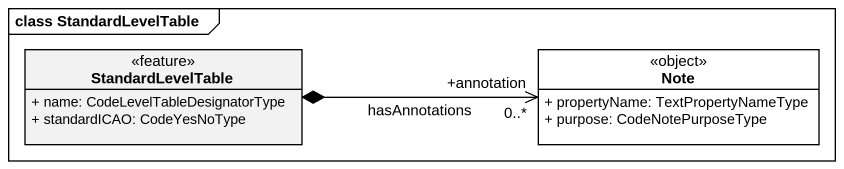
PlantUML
@startuml
mainframe class StandardLevelTable
hide circle
hide empty members
skinparam classAttributeIconSize 0
class StandardLevelTable <<feature>> {
  + name: CodeLevelTableDesignatorType
  + standardICAO: CodeYesNoType
}
class "Note" as Note_ <<object>> #FFFFFF {
  + propertyName: TextPropertyNameType
  + purpose: CodeNotePurposeType
}
StandardLevelTable *-right-> "+annotation\n0..*" Note_ : hasAnnotations
@enduml
